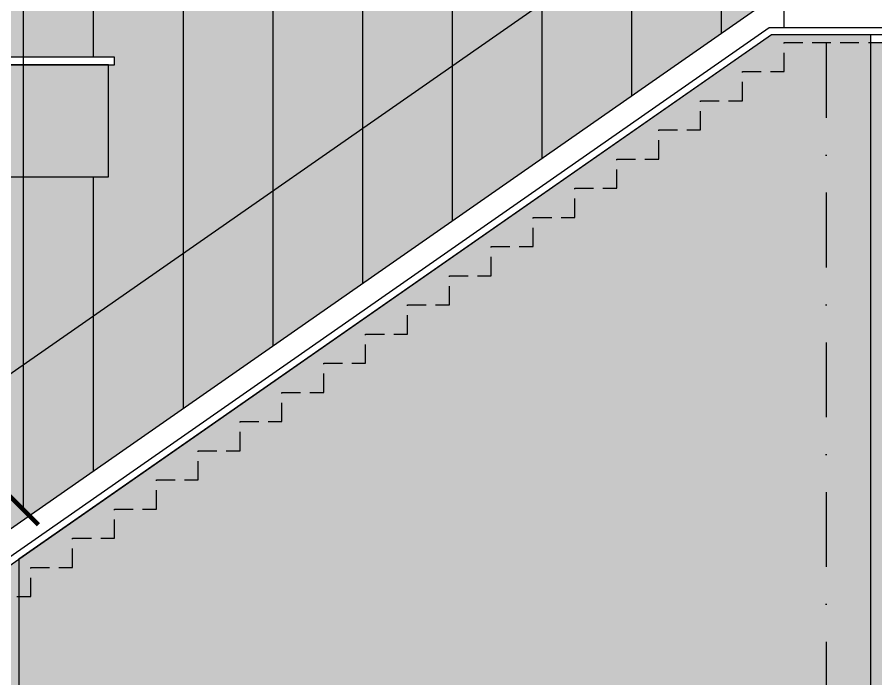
# Model space of a CAD drawing. Header units: millimetres. Extents: x 118878 to 201916, y 10986 to 20993.
# Drawn here: x 188635 to 189209, y 13307 to 13750 of the extents above; entities that cross this region are included whole.
import ezdxf

# ---------------------------------------------------------------- set-up
doc = ezdxf.new("R2010")
doc.units = ezdxf.units.MM
doc.header["$LTSCALE"] = 100
doc.linetypes.add('DASHDOT', pattern=[1, 0.5, -0.25, 0, -0.25])
doc.linetypes.add('HIDDEN2', pattern=[0.1875, 0.125, -0.0625])
for name, color, linetype in [('0-DARPUSH', 213, 'Continuous'), ('0-handrail', 135, 'Continuous'), ('0-hatch', 253, 'Continuous'), ('3', 3, 'Continuous'), ('4', 4, 'Continuous'), ('7', 7, 'Continuous'), ('8', 8, 'HIDDEN2'), ('AX', 1, 'Continuous')]:
    doc.layers.add(name, color=color, linetype=linetype)
doc.styles.add('1', font='romans.shx')
doc.dimstyles.new('100', dxfattribs={"dimtxt": 20, "dimasz": 10, "dimexe": 0, "dimexo": 0, "dimgap": 5, "dimtad": 0, "dimdec": 0, "dimzin": 0, "dimdsep": 46, "dimtxsty": '1', "dimblk": 'ARCHTICK', "dimcen": 0, "dimclrd": 8, "dimclre": 8, "dimclrt": 2, "dimadec": 0, "dimazin": 0, "dimtfac": 1, "dimtdec": 0, "dimtofl": 0, "dimtmove": 2, "dimatfit": 3, "dimldrblk": 'ARCHTICK', "dimfxl": 1, "dimtolj": 1, "dimtzin": 0, "dimarcsym": 0})

# ---------------------------------------------------------------- blocks, each defined once
blk = doc.blocks.new('ax-elev-03')
at = {"layer": 'AX', "color": 8, "linetype": 'DASHDOT'}
blk.add_line((-370, 0), (-370, -1250), dxfattribs=at)
blk = doc.blocks.new('_ArchTick')
at = {"color": 0, "linetype": 'ByBlock', "const_width": 0.15}
blk.add_lwpolyline([(-0.5, -0.5), (0.5, 0.5)], dxfattribs=at)

msp = doc.modelspace()

# ---------------------------------------------------------------- hatches: boundary and pattern name
at = {"layer": '0-hatch', "true_color": 0x999999}
h = msp.add_hatch(color=253, dxfattribs=at)
h.dxf.hatch_style = 1
h.paths.add_polyline_path([(189295.979963238, 12962.96584923059), (189205.9799394285, 12962.96584923059), (188635.9799394285, 12962.96584923059), (188635.9799394285, 12942.96584923059), (188645.9799394285, 12942.96584923059), (188645.9799394285, 12932.96584923059), (188635.9799394285, 12932.96584923059), (188635.9799394285, 12882.96584923059), (189590.979963238, 12882.96584923059), (189590.979963238, 12902.96584923059), (189295.979963238, 12902.96584923059)])
h.paths.add_polyline_path([(188635.9799394285, 12932.96584923059), (187985.979963238, 12932.96584923059), (187985.979963238, 12927.96584923059), (187985.979963238, 12917.96584923059), (187940.979963238, 12917.96584923059), (187940.979963238, 12912.96584923059), (187940.979963238, 12902.96584923059), (187895.979963238, 12902.96584923059), (187895.979963238, 12897.96584923059), (187895.979963238, 12887.96584923059), (187850.979963238, 12887.96584923059), (187850.979963238, 12882.96584923059), (188635.9799394285, 12882.96584923059)])
h.paths.add_polyline_path([(188635.9799394285, 13362.46584923059), (188615.9799394285, 13362.46584923059), (188615.9799394285, 13342.96584923059), (188572.2349293816, 13342.96584923059), (188565.0554422021, 13337.96584923059), (188485.9799632379, 13337.96584923059), (188485.9799632379, 13262.96584923059), (188635.9799394285, 13262.96584923059)])
h.paths.add_polyline_path([(188635.9799394285, 13387.3596955133), (188572.2349293816, 13342.96584923059), (188615.9799394285, 13342.96584923059), (188615.9799394285, 13362.46584923059), (188635.9799394285, 13362.46584923059)])
h.paths.add_polyline_path([(189099.2751179535, 13837.96584923059), (188265.9799632379, 13837.96584923059), (188265.9799632379, 13722.96584923059), (188699.9799632379, 13722.96584923059), (188699.9799632379, 13717.96584923059), (188695.9799394285, 13717.96584923059), (188695.9799394285, 13642.96584923059), (188605.9799394285, 13642.96584923059), (188605.9799394285, 13494.42099275788)])
h.paths.add_polyline_path([(189133.1363572414, 13757.96584923059), (189108.0241199629, 13837.96584923059), (189099.2751179535, 13837.96584923059), (188605.9799394285, 13494.42099275788), (188605.9799394285, 13390.83905825377)])
h.paths.add_polyline_path([(189147.9799394285, 13837.96584923059), (189108.0241199629, 13837.96584923059), (189133.1363572414, 13757.96584923059), (189147.9799394285, 13757.96584923059)])
h.paths.add_polyline_path([(188480.9799632379, 13642.96584923059), (188430.9799632379, 13642.96584923059), (188430.9799632379, 13442.96584923059), (188480.9799632379, 13442.96584923059)])
h.paths.add_polyline_path([(188480.9799632379, 13442.96584923059), (188430.9799632379, 13442.96584923059), (188430.9799632379, 13357.96584923059), (188480.9799632379, 13357.96584923059)])
h.paths.add_polyline_path([(189295.979963238, 13732.96584923059), (189205.9799394285, 13732.96584923059), (189205.9799394285, 13262.96584923059), (189295.979963238, 13262.96584923059)])
h.paths.add_polyline_path([(188480.9799632379, 12962.96584923059), (188430.9799632379, 12962.96584923059), (188430.9799632379, 12942.96584923059), (188480.9799632379, 12942.96584923059)])
at = {"layer": '0-hatch', "true_color": 0xdbdbdb}
h = msp.add_hatch(color=254, dxfattribs=at)
h.dxf.hatch_style = 1
h.paths.add_polyline_path([(189595.979963238, 13837.96584923059), (189295.979963238, 13837.96584923059), (189295.979963238, 12902.96584923059), (189595.979963238, 12902.96584923059)])
h.paths.add_polyline_path([(189205.9799394285, 13732.96584923059), (189147.9799394285, 13732.96584923059), (189147.9799394285, 13713.46584923059), (189119.9799394285, 13713.46584923059), (189119.9799394285, 13693.96584923059), (189091.9799394285, 13693.96584923059), (189091.9799394285, 13674.46584923059), (189063.9799394285, 13674.46584923059), (189063.9799394285, 13654.96584923059), (189035.9799394285, 13654.96584923059), (189035.9799394285, 13635.46584923059), (189007.9799394285, 13635.46584923059), (189007.9799394285, 13615.96584923059), (188979.9799394285, 13615.96584923059), (188979.9799394285, 13596.46584923059), (188951.9799394285, 13596.46584923059), (188951.9799394285, 13576.96584923059), (188923.9799394285, 13576.96584923059), (188923.9799394285, 13557.46584923059), (188895.9799394285, 13557.46584923059), (188895.9799394285, 13537.96584923059), (188867.9799394285, 13537.96584923059), (188867.9799394285, 13518.46584923059), (188839.9799394285, 13518.46584923059), (188839.9799394285, 13498.96584923059), (188811.9799394285, 13498.96584923059), (188811.9799394285, 13479.46584923059), (188783.9799394285, 13479.46584923059), (188783.9799394285, 13459.96584923059), (188755.9799394285, 13459.96584923059), (188755.9799394285, 13440.46584923059), (188727.9799394285, 13440.46584923059), (188727.9799394285, 13420.96584923059), (188699.9799394285, 13420.96584923059), (188699.9799394285, 13401.46584923059), (188671.9799394285, 13401.46584923059), (188671.9799394285, 13381.96584923059), (188643.9799394285, 13381.96584923059), (188643.9799394285, 13362.46584923059), (188635.9799394285, 13362.46584923059), (188635.9799394285, 12962.96584923059), (189205.9799394285, 12962.96584923059)])
h.paths.add_polyline_path([(189091.9799394285, 13693.96584923059), (189119.9799394285, 13693.96584923059), (189119.9799394285, 13713.46584923059), (189147.9799394285, 13713.46584923059), (189147.9799394285, 13732.96584923059), (189205.9799394285, 13732.96584923059), (189205.9799394285, 13737.96584923059), (189139.414416561, 13737.96584923059), (188635.9799394285, 13387.3596955133), (188635.9799394285, 13362.46584923059), (188643.9799394285, 13362.46584923059), (188643.9799394285, 13381.96584923059), (188671.9799394285, 13381.96584923059), (188671.9799394285, 13401.46584923059), (188699.9799394285, 13401.46584923059), (188699.9799394285, 13420.96584923059), (188727.9799394285, 13420.96584923059), (188727.9799394285, 13440.46584923059), (188755.9799394285, 13440.46584923059), (188755.9799394285, 13459.96584923059), (188783.9799394285, 13459.96584923059), (188783.9799394285, 13479.46584923059), (188811.9799394285, 13479.46584923059), (188811.9799394285, 13498.96584923059), (188839.9799394285, 13498.96584923059), (188839.9799394285, 13518.46584923059), (188867.9799394285, 13518.46584923059), (188867.9799394285, 13537.96584923059), (188895.9799394285, 13537.96584923059), (188895.9799394285, 13557.46584923059), (188923.9799394285, 13557.46584923059), (188923.9799394285, 13576.96584923059), (188951.9799394285, 13576.96584923059), (188951.9799394285, 13596.46584923059), (188979.9799394285, 13596.46584923059), (188979.9799394285, 13615.96584923059), (189007.9799394285, 13615.96584923059), (189007.9799394285, 13635.46584923059), (189035.9799394285, 13635.46584923059), (189035.9799394285, 13654.96584923059), (189063.9799394285, 13654.96584923059), (189063.9799394285, 13674.46584923059), (189091.9799394285, 13674.46584923059)])
h.paths.add_polyline_path([(188485.9799632379, 13337.96584923059), (188195.9799632379, 13337.96584923059), (188195.9799632379, 13262.96584923059), (188425.9799632379, 13262.96584923059), (188425.9799632379, 12962.96584923059), (188485.9799632379, 12962.96584923059)])
h.paths.add_polyline_path([(188695.9799394285, 13717.96584923059), (188195.9799632379, 13717.96584923059), (188195.9799632379, 13642.96584923059), (188695.9799394285, 13642.96584923059)])
at = {"layer": '0-hatch'}
h = msp.add_hatch(dxfattribs=at)
h.set_pattern_fill('ANSI31', color=8, scale=18.8976, angle=45)
h.set_pattern_definition([(90, (188265.9799632379, 13837.96584923059), (-59.99988, 0), [])])
h.paths.add_polyline_path([(189099.2751179535, 13837.96584923059), (188265.9799632379, 13837.96584923059), (188265.9799632379, 13722.96584923059), (188699.9799632379, 13722.96584923059), (188699.9799632379, 13717.96584923059), (188695.9799394285, 13717.96584923059), (188695.9799394285, 13642.96584923059), (188615.9799394285, 13642.96584923059), (188615.9799394285, 13501.38527847217)])
h.paths.add_polyline_path([(189147.9799394285, 13837.96584923059), (189108.0241199629, 13837.96584923059), (189133.1363572414, 13757.96584923059), (189147.9799394285, 13757.96584923059)])
h.paths.add_polyline_path([(189133.1363572414, 13757.96584923059), (189108.0241199629, 13837.96584923059), (189099.2751179535, 13837.96584923059), (188615.9799394285, 13501.38527847217), (188615.9799394285, 13397.80334396806)])
h = msp.add_hatch(dxfattribs=at)
h.set_pattern_fill('ANSI31', color=8, scale=18.8976, angle=45)
h.set_pattern_definition([(90, (189250.9799513333, 13737.96584923059), (-59.99988, 0), [])])
h.paths.add_polyline_path([(189295.979963238, 13737.96584923059), (189205.9799394285, 13737.96584923059), (189205.9799394285, 13732.96584923059), (189295.979963238, 13732.96584923059)])
h.paths.add_polyline_path([(189205.9799394285, 13262.96584923059), (189295.979963238, 13262.96584923059), (189295.979963238, 13732.96584923059), (189205.9799394285, 13732.96584923059)])
h.paths.add_polyline_path([(189295.979963238, 12962.96584923059), (188635.9799394285, 12962.96584923059), (188635.9799394285, 12942.96584923059), (188645.9799394285, 12942.96584923059), (188645.9799394285, 12932.96584923059), (188635.9799394285, 12932.96584923059), (188635.9799394285, 12882.96584923059), (189590.979963238, 12882.96584923059), (189590.979963238, 12902.96584923059), (189295.979963238, 12902.96584923059)])
h = msp.add_hatch(dxfattribs=at)
h.set_pattern_fill('ANSI31', color=8, scale=18.8976, angle=45)
h.set_pattern_definition([(90, (188485.9799632379, 13262.96584923059), (-59.99988, 0), [])])
h.paths.add_polyline_path([(188635.9799394285, 13362.46584923059), (188615.9799394285, 13362.46584923059), (188615.9799394285, 13342.96584923059), (188572.2349293816, 13342.96584923059), (188565.0554422021, 13337.96584923059), (188485.9799632379, 13337.96584923059), (188485.9799632379, 13262.96584923059), (188635.9799394285, 13262.96584923059)])
h.paths.add_polyline_path([(188615.9799394285, 13362.46584923059), (188635.9799394285, 13362.46584923059), (188635.9799394285, 13387.3596955133), (188615.9799394285, 13373.43112408473), (188615.9799394285, 13362.96584923059), (188600.9528780995, 13362.96584923059), (188572.2349293816, 13342.96584923059), (188615.9799394285, 13342.96584923059)])
h.paths.add_polyline_path([(188615.9799394285, 13373.43112408473), (188610.9799394285, 13369.94898122759), (188610.9799394285, 13367.96584923059), (188608.132365279, 13367.96584923059), (188600.9528780995, 13362.96584923059), (188615.9799394285, 13362.96584923059)], flags=17)
h.paths.add_polyline_path([(188610.9799394285, 13369.94898122759), (188608.132365279, 13367.96584923059), (188610.9799394285, 13367.96584923059)], flags=16)

# ---------------------------------------------------------------- linework, layer by layer
at = {"layer": '0-DARPUSH'}
msp.add_lwpolyline([(189295.979963238, 13737.96584923059), (189139.414416561, 13737.96584923059), (188565.0554422021, 13337.96584923059), (188191.979963238, 13337.96584923059), (188191.979963238, 13342.96584923059), (188563.4859273722, 13342.96584923059), (189137.8449017311, 13742.96584923059), (189295.979963238, 13742.96584923059)], dxfattribs=at)
msp.add_lwpolyline([(188191.9799632379, 13717.96584923059), (188699.9799632379, 13717.96584923059), (188699.9799632379, 13722.96584923059), (188191.9799632379, 13722.96584923059)], close=True, dxfattribs=at)
at = {"layer": '0-handrail'}
msp.add_lwpolyline([(189133.1363572414, 13757.96584923059), (189106.454605133, 13842.96584923059), (188532.095630774, 13442.96584923059), (188558.7773828824, 13357.96584923059)], close=True, dxfattribs=at)
at = {"layer": '4'}
msp.add_lwpolyline([(189147.9799394285, 13742.96584923059), (189147.9799394285, 13837.96584923059), (188265.9799632379, 13837.96584923059), (188265.9799632379, 13722.96584923059)], dxfattribs=at)
at = {"layer": '7'}
for points in [[(189205.9799394285, 12962.96584923059), (189205.9799394285, 13737.96584923059), (189139.414416561, 13737.96584923059), (188635.9799394285, 13387.3596955133), (188635.9799394285, 12962.96584923059)], [(188195.9799632379, 13642.96584923059), (188695.9799394285, 13642.96584923059), (188695.9799394285, 13717.96584923059), (188195.9799632379, 13717.96584923059)]]:
    msp.add_lwpolyline(points, close=True, dxfattribs=at)
at = {"layer": '8'}
msp.add_lwpolyline([(188615.9799394285, 13362.46584923059), (188643.9799394285, 13362.46584923059), (188643.9799394285, 13381.96584923059), (188671.9799394285, 13381.96584923059), (188671.9799394285, 13401.46584923059), (188699.9799394285, 13401.46584923059), (188699.9799394285, 13420.96584923059), (188727.9799394285, 13420.96584923059), (188727.9799394285, 13440.46584923059), (188755.9799394285, 13440.46584923059), (188755.9799394285, 13459.96584923059), (188783.9799394285, 13459.96584923059), (188783.9799394285, 13479.46584923059), (188811.9799394285, 13479.46584923059), (188811.9799394285, 13498.96584923059), (188839.9799394285, 13498.96584923059), (188839.9799394285, 13518.46584923059), (188867.9799394285, 13518.46584923059), (188867.9799394285, 13537.96584923059), (188895.9799394285, 13537.96584923059), (188895.9799394285, 13557.46584923059), (188923.9799394285, 13557.46584923059), (188923.9799394285, 13576.96584923059), (188951.9799394285, 13576.96584923059), (188951.9799394285, 13596.46584923059), (188979.9799394285, 13596.46584923059), (188979.9799394285, 13615.96584923059), (189007.9799394285, 13615.96584923059), (189007.9799394285, 13635.46584923059), (189035.9799394285, 13635.46584923059), (189035.9799394285, 13654.96584923059), (189063.9799394285, 13654.96584923059), (189063.9799394285, 13674.46584923059), (189091.9799394285, 13674.46584923059), (189091.9799394285, 13693.96584923059), (189119.9799394285, 13693.96584923059), (189119.9799394285, 13713.46584923059), (189147.9799394285, 13713.46584923059), (189147.9799394285, 13732.96584923059), (189295.979963238, 13732.96584923059)], dxfattribs=at)

# ---------------------------------------------------------------- block references
at = {"layer": '3'}
msp.add_blockref('ax-elev-03', (189545.9799632379, 14132.96584923082), dxfattribs=at)

# ---------------------------------------------------------------- leaders
for points in [[(188519.0744656199, 13674.21309313623), (188519.0744656199, 14084.07991216073), (188717.71734312, 14084.07991216073)], [(188559.0744656199, 13550.66070669242), (188559.0744656199, 14044.07991216073), (188717.71734312, 14044.07991216073)], [(188599.0744656199, 13718.10815381783), (188599.0744656199, 14004.07991216073), (188717.71734312, 14004.07991216073)], [(188639.0744656199, 13420.42094314445), (188639.0744656199, 13964.07991216073), (188717.71734312, 13964.07991216073)]]:
    msp.add_leader(points, dimstyle='100', override={"dimasz": 20}, dxfattribs=at)

doc.saveas('drawing.dxf')
